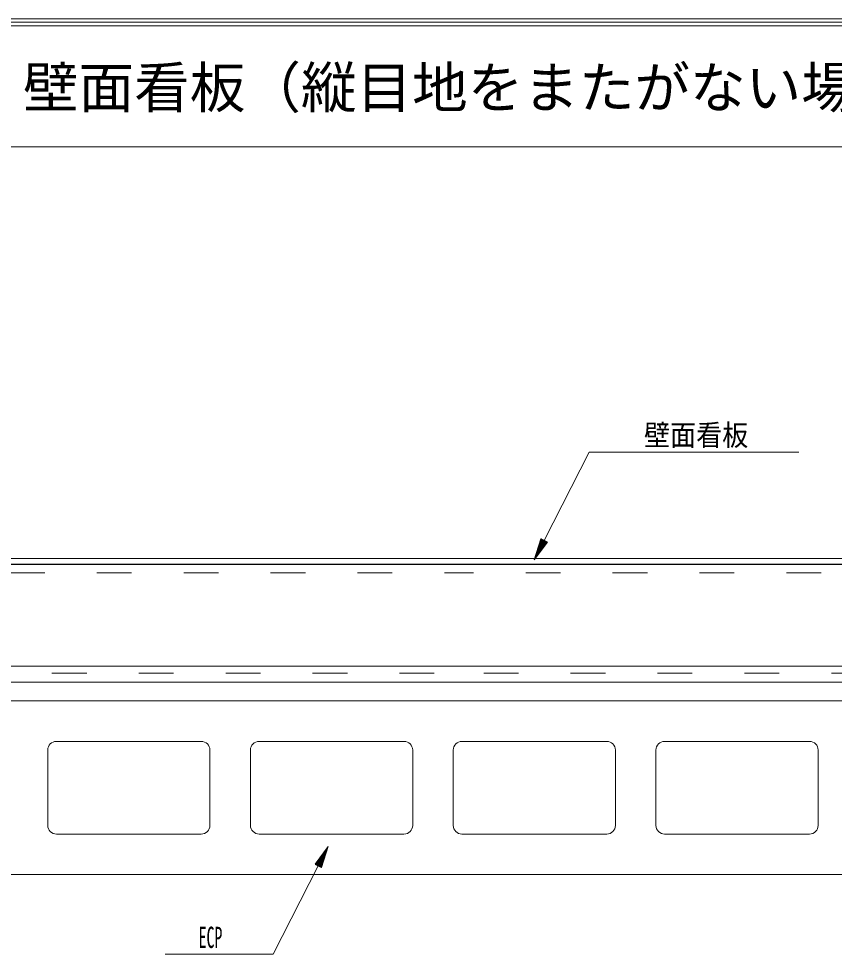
# Model space of a CAD drawing. Units: millimetres, scale not verified. Extents: x -1209 to 1209, y -852 to 852.
# Drawn here: x 653 to 934.6, y 529.3 to 852.4 of the extents above; entities that cross this region are included whole.
import ezdxf
from ezdxf.enums import TextEntityAlignment as Align

# ---------------------------------------------------------------- set-up
doc = ezdxf.new("R2010")
doc.units = ezdxf.units.MM
doc.header["$LTSCALE"] = 3
doc.linetypes.add('USER3', pattern=[10, 4, -6])
for name, color, linetype, lineweight in [('0-1_0-0WAKU', 7, 'Continuous', 18), ('0-2_0-1AL', 5, 'Continuous', 18), ('0-3_0-2SUNPO', 7, 'Continuous', 18), ('0-8_0-8SASH', 87, 'Continuous', 18)]:
    doc.layers.add(name, color=color, linetype=linetype, lineweight=lineweight)
doc.styles.add('ＭＳ ゴシック', font='')
doc.styles.get('ＭＳ ゴシック').set_extended_font_data('MS Gothic')

msp = doc.modelspace()

# ---------------------------------------------------------------- linework, layer by layer
at = {"layer": '0-1_0-0WAKU'}
for p, q in [((-1209.471, 852.393), (1209.357, 852.393)), ((-1208.264, 851.186), (1208.15, 851.186)), ((-1207.057, 849.979), (1206.943, 849.979)), ((-1207.057, 808.138), (1206.943, 808.138))]:
    msp.add_line(p, q, dxfattribs=at)
at = {"layer": '0-2_0-1AL'}
for p, q in [((509.995, 616.831), (1099.995, 616.831)), ((665.997, 602.831), (715.997, 602.831)), ((735.997, 602.831), (785.997, 602.831)), ((805.997, 602.831), (855.997, 602.831)), ((875.997, 602.831), (925.997, 602.831)), ((662.997, 573.831), (662.997, 599.831)), ((718.997, 599.831), (718.997, 573.831)), ((732.997, 573.831), (732.997, 599.831)), ((788.997, 599.831), (788.997, 573.831)), ((802.997, 573.831), (802.997, 599.831)), ((858.997, 599.831), (858.997, 573.831)), ((872.997, 573.831), (872.997, 599.831)), ((928.997, 599.831), (928.997, 573.831)), ((715.997, 570.831), (665.997, 570.831)), ((785.997, 570.831), (735.997, 570.831)), ((855.997, 570.831), (805.997, 570.831)), ((925.997, 570.831), (875.997, 570.831)), ((509.995, 556.831), (1099.995, 556.831))]:
    msp.add_line(p, q, dxfattribs=at)
for centre, start, end in [((665.997, 599.831), 90, 180), ((715.997, 599.831), 0, 90), ((735.997, 599.831), 90, 180), ((785.997, 599.831), 0, 90), ((805.997, 599.831), 90, 180), ((855.997, 599.831), 0, 90), ((875.997, 599.831), 90, 180), ((925.997, 599.831), 0, 90), ((665.997, 573.831), 179.99998, 269.99998), ((715.997, 573.831), 269.99998, 359.99998), ((735.997, 573.831), 179.99998, 269.99998), ((785.997, 573.831), 269.99998, 359.99998), ((805.997, 573.831), 179.99998, 269.99998), ((855.997, 573.831), 269.99998, 359.99998), ((875.997, 573.831), 179.99998, 269.99998), ((925.997, 573.831), 269.99998, 359.99998)]:
    msp.add_arc(centre, 3, start, end, dxfattribs=at)
at = {"layer": '0-3_0-2SUNPO'}
for p, q in [((834.405, 672.231), (849.963, 702.732)), ((849.963, 702.732), (922.27, 702.732)), ((833.049, 672.034), (834.79, 672.034)), ((833.065, 672.084), (834.692, 672.084)), ((833.081, 672.134), (834.594, 672.134)), ((833.097, 672.184), (834.496, 672.184)), ((833.112, 672.234), (834.398, 672.234)), ((833.128, 672.284), (834.3, 672.284)), ((833.144, 672.334), (834.202, 672.334)), ((833.16, 672.384), (834.104, 672.384)), ((833.176, 672.434), (834.006, 672.434)), ((833.192, 672.484), (833.908, 672.484)), ((833.208, 672.534), (833.81, 672.534)), ((833.223, 672.584), (833.712, 672.584)), ((833.239, 672.634), (833.614, 672.634)), ((833.255, 672.684), (833.516, 672.684)), ((833.271, 672.734), (833.418, 672.734)), ((833.287, 672.784), (833.32, 672.784)), ((832.036, 668.834), (833.426, 668.834)), ((832.052, 668.884), (833.463, 668.884)), ((832.068, 668.934), (833.5, 668.934)), ((832.084, 668.984), (833.537, 668.984)), ((832.1, 669.034), (833.574, 669.034)), ((832.115, 669.084), (833.611, 669.084)), ((832.131, 669.134), (833.648, 669.134)), ((832.147, 669.184), (833.685, 669.184)), ((832.163, 669.234), (833.722, 669.234)), ((832.179, 669.284), (833.759, 669.284)), ((832.195, 669.334), (833.796, 669.334)), ((832.21, 669.384), (833.833, 669.384)), ((832.226, 669.434), (833.87, 669.434)), ((832.242, 669.484), (833.907, 669.484)), ((832.258, 669.534), (833.944, 669.534)), ((832.274, 669.584), (833.981, 669.584)), ((832.29, 669.634), (834.018, 669.634)), ((832.305, 669.684), (834.055, 669.684)), ((832.321, 669.734), (834.092, 669.734)), ((832.337, 669.784), (834.129, 669.784)), ((832.353, 669.834), (834.166, 669.834)), ((832.369, 669.884), (834.203, 669.884)), ((832.385, 669.934), (834.24, 669.934)), ((832.4, 669.984), (834.277, 669.984)), ((832.416, 670.034), (834.314, 670.034)), ((832.432, 670.084), (834.35, 670.084)), ((832.448, 670.134), (834.388, 670.134)), ((832.464, 670.184), (834.424, 670.184)), ((832.479, 670.234), (834.462, 670.234)), ((832.495, 670.284), (834.498, 670.284)), ((832.511, 670.334), (834.535, 670.334)), ((832.527, 670.384), (834.572, 670.384)), ((832.543, 670.434), (834.609, 670.434)), ((832.559, 670.484), (834.646, 670.484)), ((832.574, 670.534), (834.683, 670.534)), ((832.59, 670.584), (834.72, 670.584)), ((832.606, 670.634), (834.757, 670.634)), ((832.622, 670.684), (834.794, 670.684)), ((832.638, 670.734), (834.831, 670.734)), ((832.654, 670.784), (834.868, 670.784)), ((832.669, 670.834), (834.905, 670.834)), ((832.685, 670.884), (834.942, 670.884)), ((832.701, 670.934), (834.979, 670.934)), ((832.717, 670.984), (835.016, 670.984)), ((832.733, 671.034), (835.053, 671.034)), ((832.749, 671.084), (835.09, 671.084)), ((832.764, 671.134), (835.127, 671.134)), ((832.78, 671.184), (835.164, 671.184)), ((832.796, 671.234), (835.201, 671.234)), ((832.812, 671.284), (835.238, 671.284)), ((832.828, 671.334), (835.275, 671.334)), ((832.844, 671.384), (835.312, 671.384)), ((832.859, 671.434), (835.349, 671.434)), ((832.875, 671.484), (835.386, 671.484)), ((832.891, 671.534), (835.423, 671.534)), ((832.907, 671.584), (835.46, 671.584)), ((832.923, 671.634), (835.497, 671.634)), ((832.938, 671.684), (835.476, 671.684)), ((832.954, 671.734), (835.378, 671.734)), ((832.97, 671.784), (835.28, 671.784)), ((832.986, 671.834), (835.182, 671.834)), ((833.002, 671.884), (835.084, 671.884)), ((833.018, 671.934), (834.986, 671.934)), ((833.033, 671.984), (834.888, 671.984)), ((831.008, 665.584), (831.022, 665.584)), ((831.023, 665.634), (831.059, 665.634)), ((831.039, 665.684), (831.096, 665.684)), ((831.055, 665.734), (831.133, 665.734)), ((831.071, 665.784), (831.17, 665.784)), ((831.087, 665.834), (831.207, 665.834)), ((831.103, 665.884), (831.244, 665.884)), ((831.118, 665.934), (831.281, 665.934)), ((831.134, 665.984), (831.318, 665.984)), ((831.15, 666.034), (831.355, 666.034)), ((831.166, 666.084), (831.392, 666.084)), ((831.182, 666.134), (831.429, 666.134)), ((831.197, 666.184), (831.466, 666.184)), ((831.213, 666.234), (831.503, 666.234)), ((831.229, 666.284), (831.54, 666.284)), ((831.245, 666.334), (831.577, 666.334)), ((831.261, 666.384), (831.614, 666.384)), ((831.277, 666.434), (831.651, 666.434)), ((831.292, 666.484), (831.688, 666.484)), ((831.308, 666.534), (831.725, 666.534)), ((831.324, 666.584), (831.762, 666.584)), ((831.34, 666.634), (831.799, 666.634)), ((831.356, 666.684), (831.836, 666.684)), ((831.371, 666.734), (831.873, 666.734)), ((831.387, 666.784), (831.91, 666.784)), ((831.403, 666.834), (831.947, 666.834)), ((831.419, 666.884), (831.984, 666.884)), ((831.435, 666.934), (832.021, 666.934)), ((831.451, 666.984), (832.058, 666.984)), ((831.466, 667.034), (832.094, 667.034)), ((831.482, 667.084), (832.132, 667.084)), ((831.498, 667.134), (832.169, 667.134)), ((831.514, 667.184), (832.205, 667.184)), ((831.53, 667.234), (832.243, 667.234)), ((831.546, 667.284), (832.279, 667.284)), ((831.562, 667.334), (832.317, 667.334)), ((831.577, 667.384), (832.353, 667.384)), ((831.593, 667.434), (832.39, 667.434)), ((831.609, 667.484), (832.427, 667.484)), ((831.625, 667.534), (832.464, 667.534)), ((831.641, 667.584), (832.501, 667.584)), ((831.657, 667.634), (832.538, 667.634)), ((831.672, 667.684), (832.575, 667.684)), ((831.688, 667.734), (832.612, 667.734)), ((831.704, 667.784), (832.649, 667.784)), ((831.72, 667.834), (832.686, 667.834)), ((831.736, 667.884), (832.723, 667.884)), ((831.751, 667.934), (832.76, 667.934)), ((831.767, 667.984), (832.797, 667.984)), ((831.783, 668.034), (832.834, 668.034)), ((831.799, 668.084), (832.871, 668.084)), ((831.815, 668.134), (832.908, 668.134)), ((831.831, 668.184), (832.945, 668.184)), ((831.846, 668.234), (832.982, 668.234)), ((831.862, 668.284), (833.019, 668.284)), ((831.878, 668.334), (833.056, 668.334)), ((831.894, 668.384), (833.093, 668.384)), ((831.91, 668.434), (833.13, 668.434)), ((831.925, 668.484), (833.167, 668.484)), ((831.941, 668.534), (833.204, 668.534)), ((831.957, 668.584), (833.241, 668.584)), ((831.973, 668.634), (833.278, 668.634)), ((831.989, 668.684), (833.315, 668.684)), ((832.005, 668.734), (833.352, 668.734)), ((832.02, 668.784), (833.389, 668.784)), ((759.473, 565.404), (759.015, 565.404)), ((759.489, 565.454), (759.052, 565.454)), ((759.505, 565.504), (759.089, 565.504)), ((759.521, 565.554), (759.126, 565.554)), ((759.537, 565.604), (759.163, 565.604)), ((759.553, 565.654), (759.2, 565.654)), ((759.568, 565.704), (759.237, 565.704)), ((759.584, 565.754), (759.274, 565.754)), ((759.6, 565.804), (759.31, 565.804)), ((759.616, 565.854), (759.348, 565.854)), ((759.632, 565.904), (759.384, 565.904)), ((759.647, 565.954), (759.421, 565.954)), ((759.663, 566.004), (759.458, 566.004)), ((759.679, 566.054), (759.495, 566.054)), ((759.695, 566.104), (759.532, 566.104)), ((759.711, 566.154), (759.569, 566.154)), ((759.727, 566.204), (759.606, 566.204)), ((759.742, 566.254), (759.643, 566.254)), ((759.758, 566.304), (759.68, 566.304)), ((759.774, 566.354), (759.717, 566.354)), ((759.79, 566.404), (759.754, 566.404)), ((759.806, 566.454), (759.791, 566.454)), ((758.46, 562.204), (756.648, 562.204)), ((758.476, 562.254), (756.685, 562.254)), ((758.492, 562.304), (756.722, 562.304)), ((758.508, 562.354), (756.759, 562.354)), ((758.524, 562.404), (756.796, 562.404)), ((758.54, 562.454), (756.833, 562.454)), ((758.555, 562.504), (756.87, 562.504)), ((758.571, 562.554), (756.907, 562.554)), ((758.587, 562.604), (756.944, 562.604)), ((758.603, 562.654), (756.981, 562.654)), ((758.619, 562.704), (757.018, 562.704)), ((758.635, 562.754), (757.054, 562.754)), ((758.65, 562.804), (757.092, 562.804)), ((758.666, 562.854), (757.129, 562.854)), ((758.682, 562.904), (757.165, 562.904)), ((758.698, 562.954), (757.203, 562.954)), ((758.714, 563.004), (757.239, 563.004)), ((758.73, 563.054), (757.276, 563.054)), ((758.745, 563.104), (757.313, 563.104)), ((758.761, 563.154), (757.35, 563.154)), ((758.777, 563.204), (757.387, 563.204)), ((758.793, 563.254), (757.424, 563.254)), ((758.809, 563.304), (757.461, 563.304)), ((758.825, 563.354), (757.498, 563.354)), ((758.84, 563.404), (757.535, 563.404)), ((758.856, 563.454), (757.572, 563.454)), ((758.872, 563.504), (757.609, 563.504)), ((758.888, 563.554), (757.646, 563.554)), ((758.904, 563.604), (757.683, 563.604)), ((758.92, 563.654), (757.72, 563.654)), ((758.935, 563.704), (757.757, 563.704)), ((758.951, 563.754), (757.794, 563.754)), ((758.967, 563.804), (757.831, 563.804)), ((758.983, 563.854), (757.868, 563.854)), ((758.999, 563.904), (757.905, 563.904)), ((759.014, 563.954), (757.942, 563.954)), ((759.03, 564.004), (757.979, 564.004)), ((759.046, 564.054), (758.016, 564.054)), ((759.062, 564.104), (758.053, 564.104)), ((759.078, 564.154), (758.09, 564.154)), ((759.094, 564.204), (758.127, 564.204)), ((759.109, 564.254), (758.164, 564.254)), ((759.125, 564.304), (758.201, 564.304)), ((759.141, 564.354), (758.238, 564.354)), ((759.157, 564.404), (758.275, 564.404)), ((759.173, 564.454), (758.312, 564.454)), ((759.188, 564.504), (758.349, 564.504)), ((759.204, 564.554), (758.386, 564.554)), ((759.22, 564.604), (758.423, 564.604)), ((759.236, 564.654), (758.46, 564.654)), ((759.252, 564.704), (758.497, 564.704)), ((759.268, 564.754), (758.534, 564.754)), ((759.283, 564.804), (758.571, 564.804)), ((759.299, 564.854), (758.608, 564.854)), ((759.315, 564.904), (758.645, 564.904)), ((759.331, 564.954), (758.682, 564.954)), ((759.347, 565.004), (758.719, 565.004)), ((759.363, 565.054), (758.756, 565.054)), ((759.379, 565.104), (758.793, 565.104)), ((759.394, 565.154), (758.83, 565.154)), ((759.41, 565.204), (758.867, 565.204)), ((759.426, 565.254), (758.904, 565.254)), ((759.442, 565.304), (758.941, 565.304)), ((759.458, 565.354), (758.978, 565.354)), ((756.409, 559.807), (740.85, 529.306)), ((757.891, 560.404), (755.316, 560.404)), ((757.875, 560.354), (755.337, 560.354)), ((757.906, 560.454), (755.353, 560.454)), ((757.922, 560.504), (755.39, 560.504)), ((757.938, 560.554), (755.427, 560.554)), ((757.859, 560.304), (755.435, 560.304)), ((757.954, 560.604), (755.464, 560.604)), ((757.97, 560.654), (755.501, 560.654)), ((757.843, 560.254), (755.533, 560.254)), ((757.986, 560.704), (755.538, 560.704)), ((758.001, 560.754), (755.575, 560.754)), ((758.017, 560.804), (755.612, 560.804)), ((757.827, 560.204), (755.631, 560.204)), ((758.033, 560.854), (755.649, 560.854)), ((758.049, 560.904), (755.686, 560.904)), ((758.065, 560.954), (755.723, 560.954)), ((757.812, 560.154), (755.729, 560.154)), ((758.081, 561.004), (755.76, 561.004)), ((758.096, 561.054), (755.797, 561.054)), ((757.796, 560.104), (755.827, 560.104)), ((758.112, 561.104), (755.834, 561.104)), ((758.128, 561.154), (755.871, 561.154)), ((758.144, 561.204), (755.908, 561.204)), ((757.78, 560.054), (755.925, 560.054)), ((758.16, 561.254), (755.945, 561.254)), ((758.176, 561.304), (755.982, 561.304)), ((758.191, 561.354), (756.019, 561.354)), ((757.764, 560.004), (756.023, 560.004)), ((758.207, 561.404), (756.056, 561.404)), ((758.223, 561.454), (756.093, 561.454)), ((757.748, 559.954), (756.121, 559.954)), ((758.239, 561.504), (756.13, 561.504)), ((758.255, 561.554), (756.167, 561.554)), ((758.271, 561.604), (756.204, 561.604)), ((757.732, 559.904), (756.219, 559.904)), ((758.286, 561.654), (756.241, 561.654)), ((758.302, 561.704), (756.278, 561.704)), ((758.318, 561.754), (756.315, 561.754)), ((757.717, 559.854), (756.317, 559.854)), ((758.334, 561.804), (756.352, 561.804)), ((758.35, 561.854), (756.389, 561.854)), ((757.701, 559.804), (756.415, 559.804)), ((758.366, 561.904), (756.426, 561.904)), ((758.381, 561.954), (756.463, 561.954)), ((758.397, 562.004), (756.5, 562.004)), ((757.685, 559.754), (756.513, 559.754)), ((758.413, 562.054), (756.537, 562.054)), ((758.429, 562.104), (756.574, 562.104)), ((758.445, 562.154), (756.611, 562.154)), ((757.669, 559.704), (756.611, 559.704)), ((757.653, 559.654), (756.709, 559.654)), ((757.638, 559.604), (756.807, 559.604)), ((757.622, 559.554), (756.905, 559.554)), ((757.606, 559.504), (757.003, 559.504)), ((757.59, 559.454), (757.101, 559.454)), ((757.574, 559.404), (757.199, 559.404)), ((757.558, 559.354), (757.297, 559.354)), ((757.542, 559.304), (757.395, 559.304)), ((757.527, 559.254), (757.493, 559.254)), ((740.85, 529.306), (703.543, 529.306))]:
    msp.add_line(p, q, dxfattribs=at)
for points in [[(833.291, 672.799), (835.518, 671.663), (830.997, 665.55)], [(757.522, 559.239), (755.295, 560.375), (759.817, 566.488)]]:
    msp.add_lwpolyline(points, close=True, dxfattribs=at)
at = {"layer": '0-8_0-8SASH'}
for p, q in [((600.381, 665.955), (667.821, 665.955)), ((667.821, 665.955), (701.213, 665.955)), ((701.213, 665.955), (737.809, 665.955)), ((737.809, 665.955), (776.009, 665.955)), ((776.009, 665.955), (804.995, 665.955)), ((833.981, 665.955), (804.995, 665.955)), ((872.181, 665.955), (833.981, 665.955)), ((908.778, 665.955), (872.181, 665.955)), ((942.169, 665.955), (908.778, 665.955)), ((667.821, 663.955), (600.381, 663.955)), ((701.213, 663.955), (667.821, 663.955)), ((737.809, 663.955), (701.213, 663.955)), ((776.009, 663.955), (737.809, 663.955)), ((804.995, 663.955), (776.009, 663.955)), ((804.995, 663.955), (833.981, 663.955)), ((833.981, 663.955), (872.181, 663.955)), ((872.181, 663.955), (908.778, 663.955)), ((908.778, 663.955), (942.169, 663.955))]:
    msp.add_line(p, q, dxfattribs=at)
at = {"layer": '0-8_0-8SASH', "linetype": 'USER3'}
for p, q in [((589.967, 660.983), (804.995, 660.983)), ((1020.023, 660.983), (804.995, 660.983)), ((574.445, 626.332), (804.995, 626.332)), ((1035.545, 626.332), (804.995, 626.332))]:
    msp.add_line(p, q, dxfattribs=at)
at = {"layer": '0-8_0-8SASH'}
for points in [[(804.995, 628.832), (589.967, 628.832), (589.967, 663.983), (804.995, 663.983)], [(804.995, 628.832), (1020.023, 628.832), (1020.023, 663.983), (804.995, 663.983)], [(589.967, 645.344), (574.445, 645.344), (574.445, 623.332), (804.995, 623.332)], [(1020.023, 645.344), (1035.545, 645.344), (1035.545, 623.332), (804.995, 623.332)]]:
    msp.add_lwpolyline(points, dxfattribs=at)

# ---------------------------------------------------------------- texts
at = {"layer": '0-1_0-0WAKU', "style": 'ＭＳ ゴシック'}
msp.add_text('縦張り工法\u3000壁面看板（縦目地をまたがない場合）', height=14.07, dxfattribs=at).set_placement((539.318, 817.388), align=Align.BOTTOM_LEFT)
at = {"layer": '0-3_0-2SUNPO', "style": 'ＭＳ ゴシック'}
for s, width, p in [('壁面看板', 0.9, (868.882, 702.732)), ('ECP', 0.55, (715.082, 529.306))]:
    msp.add_text(s, height=7.326, dxfattribs=dict(at, width=width)).set_placement(p, align=Align.BOTTOM_LEFT)

doc.saveas('drawing.dxf')
